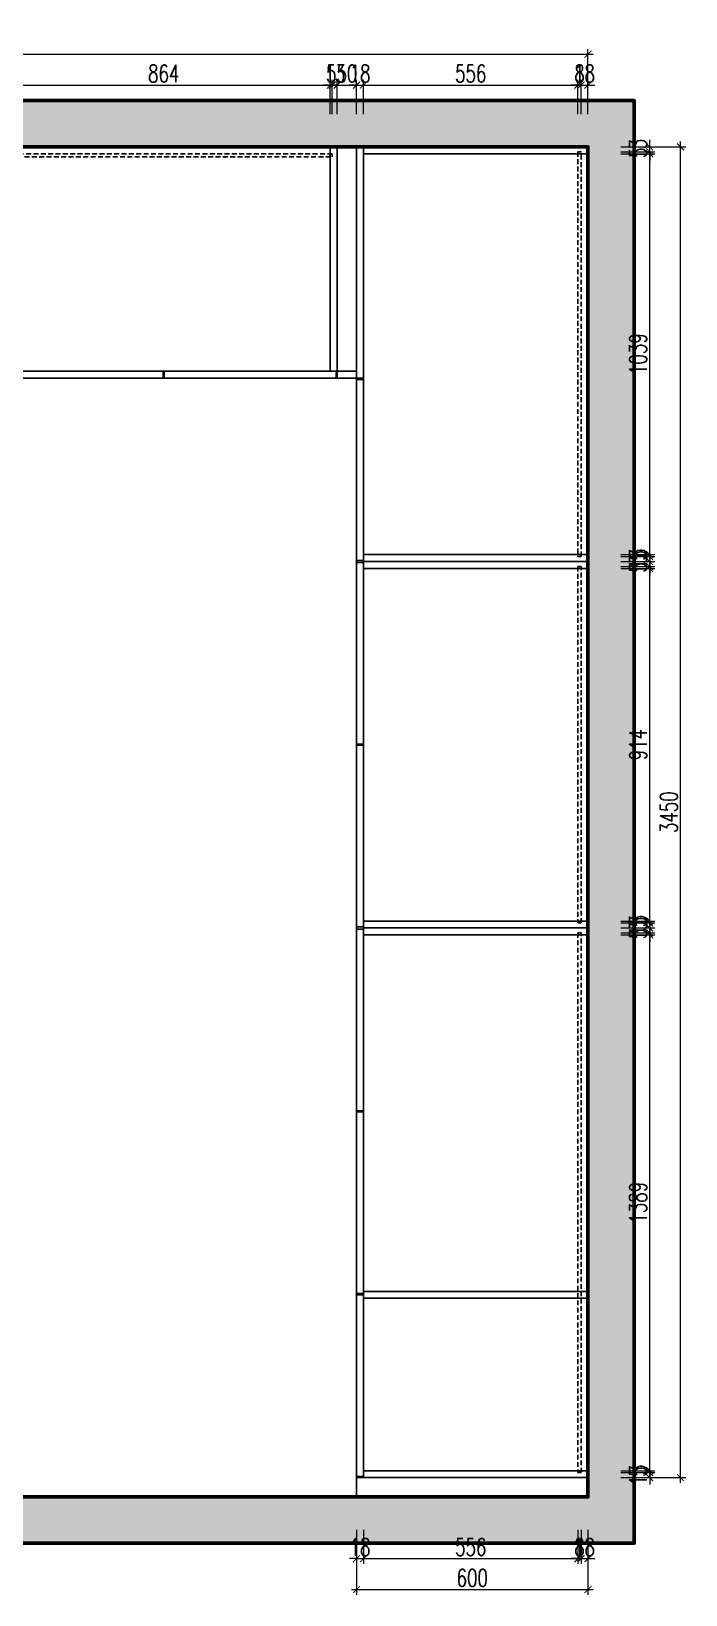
# Model space of a CAD drawing. Header units: millimetres. Extents: x 42182 to 46736, y -28704 to -24650.
# Drawn here: x 45039 to 46736, y -28704 to -24650 of the extents above; entities that cross this region are included whole.
import ezdxf

# ---------------------------------------------------------------- set-up
doc = ezdxf.new("R2010")
doc.units = ezdxf.units.MM
doc.header["$LTSCALE"] = 2
doc.linetypes.add('HIDDEN', pattern=[9.525, 6.35, -3.175])
for name, color, linetype in [('0-标注', 7, 'Continuous'), ('Layer_CabinetDashed', 8, 'HIDDEN'), ('Layer_Structure', 7, 'Continuous'), ('分区线', 6, 'Continuous'), ('墙体填充', 8, 'Continuous'), ('柜体', 7, 'Continuous'), ('柜体结构', 7, 'Continuous'), ('门板图层', 1, 'Continuous')]:
    doc.layers.add(name, color=color, linetype=linetype)
doc.layers.add('墙体', color=3, linetype='Continuous', lineweight=53)
doc.styles.add('DIMTEXT', font='simplex.shx', dxfattribs={"width": 0.7, "bigfont": 'gbcbig.shx'})
doc.dimstyles.new('雷神标注', dxfattribs={"dimscale": 15, "dimtxt": 3, "dimasz": 1.2, "dimexe": 0.9, "dimexo": 1, "dimgap": 0.5, "dimtad": 1, "dimdec": 0, "dimzin": 13, "dimdsep": 46, "dimtxsty": 'DIMTEXT', "dimblk1": 'ARCHTICK', "dimblk2": 'ARCHTICK', "dimsah": 1, "dimcen": 2, "dimdle": 0.9, "dimclrd": 1, "dimclre": 1, "dimclrt": 1, "dimadec": 1, "dimazin": 0, "dimtfac": 1, "dimtdec": 0, "dimtix": 1, "dimtmove": 1, "dimatfit": 3, "dimfxl": 5, "dimfxlon": 1, "dimtolj": 1, "dimtzin": 13, "dimlwd": 5, "dimlwe": 5, "dimarcsym": 0})

# ---------------------------------------------------------------- blocks, each defined once
blk = doc.blocks.new('_ARCHTICK')
at = {"color": 0, "linetype": 'ByBlock', "const_width": 0.15}
blk.add_lwpolyline([(-0.5, -0.5), (0.5, 0.5)], dxfattribs=at)
blk = doc.blocks.new('*D1')
at = {"layer": '0-标注', "color": 1, "lineweight": 5, "transparency": 16777216}
for p, q in [((45882, -28535), (45882, -28623.5)), ((45900, -28535), (45900, -28623.5)), ((45882, -28610), (45864, -28610)), ((45882, -28610), (45900, -28610)), ((45900, -28610), (45918, -28610))]:
    blk.add_line(p, q, dxfattribs=at)
at = {"layer": 'Defpoints', "color": 0, "transparency": 16777216}
for p in [(45882, -28450), (45900, -28450), (45900, -28610)]:
    blk.add_point(p, dxfattribs=at)
at = {"layer": '0-标注', "color": 1, "lineweight": 5, "transparency": 16777216, "xscale": 17.99999999999999, "yscale": 17.99999999999999, "zscale": 17.99999999999999}
blk.add_blockref('_ARCHTICK', (45882, -28610), dxfattribs=at)
at = {"layer": '0-标注', "color": 1, "lineweight": 5, "transparency": 16777216, "xscale": 17.99999999999999, "yscale": 17.99999999999999, "zscale": 17.99999999999999, "rotation": 180}
blk.add_blockref('_ARCHTICK', (45900, -28610), dxfattribs=at)
at = {"layer": '0-标注', "color": 1, "transparency": 16777216, "insert": (45891, -28580), "char_height": 45, "attachment_point": 5, "style": 'DIMTEXT'}
blk.add_mtext('\\A1;18', dxfattribs=at)
blk = doc.blocks.new('*D2')
at = {"layer": '0-标注', "color": 1, "lineweight": 5, "transparency": 16777216}
for p, q in [((45900, -28535), (45900, -28623.5)), ((46456, -28535), (46456, -28623.5)), ((45886.5, -28610), (46469.5, -28610))]:
    blk.add_line(p, q, dxfattribs=at)
at = {"layer": 'Defpoints', "color": 0, "transparency": 16777216}
for p in [(45900, -28450), (46456, -28450), (46456, -28610)]:
    blk.add_point(p, dxfattribs=at)
at = {"layer": '0-标注', "color": 1, "lineweight": 5, "transparency": 16777216, "xscale": 17.99999999999999, "yscale": 17.99999999999999, "zscale": 17.99999999999999, "rotation": 180}
blk.add_blockref('_ARCHTICK', (45900, -28610), dxfattribs=at)
at = {"layer": '0-标注', "color": 1, "lineweight": 5, "transparency": 16777216, "xscale": 17.99999999999999, "yscale": 17.99999999999999, "zscale": 17.99999999999999}
blk.add_blockref('_ARCHTICK', (46456, -28610), dxfattribs=at)
at = {"layer": '0-标注', "color": 1, "transparency": 16777216, "insert": (46178, -28580), "char_height": 45, "attachment_point": 5, "style": 'DIMTEXT'}
blk.add_mtext('\\A1;556', dxfattribs=at)
blk = doc.blocks.new('*D3')
at = {"layer": '0-标注', "color": 1, "lineweight": 5, "transparency": 16777216}
for p, q in [((46456, -28535), (46456, -28623.5)), ((46464, -28535), (46464, -28623.5)), ((46456, -28610), (46438, -28610)), ((46456, -28610), (46464, -28610)), ((46464, -28610), (46482, -28610))]:
    blk.add_line(p, q, dxfattribs=at)
at = {"layer": 'Defpoints', "color": 0, "transparency": 16777216}
for p in [(46456, -28450), (46464, -28450), (46464, -28610)]:
    blk.add_point(p, dxfattribs=at)
at = {"layer": '0-标注', "color": 1, "lineweight": 5, "transparency": 16777216, "xscale": 17.99999999999999, "yscale": 17.99999999999999, "zscale": 17.99999999999999}
blk.add_blockref('_ARCHTICK', (46456, -28610), dxfattribs=at)
at = {"layer": '0-标注', "color": 1, "lineweight": 5, "transparency": 16777216, "xscale": 17.99999999999999, "yscale": 17.99999999999999, "zscale": 17.99999999999999, "rotation": 180}
blk.add_blockref('_ARCHTICK', (46464, -28610), dxfattribs=at)
at = {"layer": '0-标注', "color": 1, "transparency": 16777216, "insert": (46460, -28580), "char_height": 45, "attachment_point": 5, "style": 'DIMTEXT'}
blk.add_mtext('\\A1;8', dxfattribs=at)
blk = doc.blocks.new('*D4')
at = {"layer": '0-标注', "color": 1, "lineweight": 5, "transparency": 16777216}
for p, q in [((46464, -28535), (46464, -28623.5)), ((46482, -28535), (46482, -28623.5)), ((46464, -28610), (46446, -28610)), ((46464, -28610), (46482, -28610)), ((46482, -28610), (46500, -28610))]:
    blk.add_line(p, q, dxfattribs=at)
at = {"layer": 'Defpoints', "color": 0, "transparency": 16777216}
for p in [(46464, -28450), (46482, -28450), (46482, -28610)]:
    blk.add_point(p, dxfattribs=at)
at = {"layer": '0-标注', "color": 1, "lineweight": 5, "transparency": 16777216, "xscale": 17.99999999999999, "yscale": 17.99999999999999, "zscale": 17.99999999999999}
blk.add_blockref('_ARCHTICK', (46464, -28610), dxfattribs=at)
at = {"layer": '0-标注', "color": 1, "lineweight": 5, "transparency": 16777216, "xscale": 17.99999999999999, "yscale": 17.99999999999999, "zscale": 17.99999999999999, "rotation": 180}
blk.add_blockref('_ARCHTICK', (46482, -28610), dxfattribs=at)
at = {"layer": '0-标注', "color": 1, "transparency": 16777216, "insert": (46473, -28580), "char_height": 45, "attachment_point": 5, "style": 'DIMTEXT'}
blk.add_mtext('\\A1;18', dxfattribs=at)
blk = doc.blocks.new('*D5')
at = {"layer": '0-标注', "color": 1, "lineweight": 5, "transparency": 16777216}
for p, q in [((45882, -28615), (45882, -28703.5)), ((46482, -28615), (46482, -28703.5)), ((45868.5, -28690), (46495.5, -28690))]:
    blk.add_line(p, q, dxfattribs=at)
at = {"layer": 'Defpoints', "color": 0, "transparency": 16777216}
for p in [(45882, -28450), (46482, -28450), (46482, -28690)]:
    blk.add_point(p, dxfattribs=at)
at = {"layer": '0-标注', "color": 1, "lineweight": 5, "transparency": 16777216, "xscale": 17.99999999999999, "yscale": 17.99999999999999, "zscale": 17.99999999999999, "rotation": 180}
blk.add_blockref('_ARCHTICK', (45882, -28690), dxfattribs=at)
at = {"layer": '0-标注', "color": 1, "lineweight": 5, "transparency": 16777216, "xscale": 17.99999999999999, "yscale": 17.99999999999999, "zscale": 17.99999999999999}
blk.add_blockref('_ARCHTICK', (46482, -28690), dxfattribs=at)
at = {"layer": '0-标注', "color": 1, "transparency": 16777216, "insert": (46182, -28660), "char_height": 45, "attachment_point": 5, "style": 'DIMTEXT'}
blk.add_mtext('\\A1;600', dxfattribs=at)
blk = doc.blocks.new('*D34')
at = {"layer": '0-标注', "color": 1, "lineweight": 5, "transparency": 16777216}
for p, q in [((44936.5, -24790), (45827.5, -24790)), ((44950, -24865), (44950, -24776.5)), ((45814, -24865), (45814, -24776.5))]:
    blk.add_line(p, q, dxfattribs=at)
at = {"layer": 'Defpoints', "color": 0, "transparency": 16777216}
for p in [(45814, -24790), (44950, -24950), (45814, -24950)]:
    blk.add_point(p, dxfattribs=at)
at = {"layer": '0-标注', "color": 1, "lineweight": 5, "transparency": 16777216, "xscale": 17.99999999999999, "yscale": 17.99999999999999, "zscale": 17.99999999999999, "rotation": 180}
blk.add_blockref('_ARCHTICK', (44950, -24790), dxfattribs=at)
at = {"layer": '0-标注', "color": 1, "lineweight": 5, "transparency": 16777216, "xscale": 17.99999999999999, "yscale": 17.99999999999999, "zscale": 17.99999999999999}
blk.add_blockref('_ARCHTICK', (45814, -24790), dxfattribs=at)
at = {"layer": '0-标注', "color": 1, "transparency": 16777216, "insert": (45382, -24760), "char_height": 45, "attachment_point": 5, "style": 'DIMTEXT'}
blk.add_mtext('\\A1;864', dxfattribs=at)
blk = doc.blocks.new('*D35')
at = {"layer": '0-标注', "color": 1, "lineweight": 5, "transparency": 16777216}
for p, q in [((45814, -24790), (45796, -24790)), ((45814, -24865), (45814, -24776.5)), ((45814, -24790), (45819, -24790)), ((45819, -24865), (45819, -24776.5)), ((45819, -24790), (45837, -24790))]:
    blk.add_line(p, q, dxfattribs=at)
at = {"layer": 'Defpoints', "color": 0, "transparency": 16777216}
for p in [(45819, -24790), (45814, -24950), (45819, -24950)]:
    blk.add_point(p, dxfattribs=at)
at = {"layer": '0-标注', "color": 1, "lineweight": 5, "transparency": 16777216, "xscale": 17.99999999999999, "yscale": 17.99999999999999, "zscale": 17.99999999999999}
blk.add_blockref('_ARCHTICK', (45814, -24790), dxfattribs=at)
at = {"layer": '0-标注', "color": 1, "lineweight": 5, "transparency": 16777216, "xscale": 17.99999999999999, "yscale": 17.99999999999999, "zscale": 17.99999999999999, "rotation": 180}
blk.add_blockref('_ARCHTICK', (45819, -24790), dxfattribs=at)
at = {"layer": '0-标注', "color": 1, "transparency": 16777216, "insert": (45816.5, -24760), "char_height": 45, "attachment_point": 5, "style": 'DIMTEXT'}
blk.add_mtext('\\A1;5', dxfattribs=at)
blk = doc.blocks.new('*D36')
at = {"layer": '0-标注', "color": 1, "lineweight": 5, "transparency": 16777216}
for p, q in [((45819, -24790), (45801, -24790)), ((45819, -24865), (45819, -24776.5)), ((45819, -24790), (45832, -24790)), ((45832, -24865), (45832, -24776.5)), ((45832, -24790), (45850, -24790))]:
    blk.add_line(p, q, dxfattribs=at)
at = {"layer": 'Defpoints', "color": 0, "transparency": 16777216}
for p in [(45832, -24790), (45819, -24950), (45832, -24950)]:
    blk.add_point(p, dxfattribs=at)
at = {"layer": '0-标注', "color": 1, "lineweight": 5, "transparency": 16777216, "xscale": 17.99999999999999, "yscale": 17.99999999999999, "zscale": 17.99999999999999}
blk.add_blockref('_ARCHTICK', (45819, -24790), dxfattribs=at)
at = {"layer": '0-标注', "color": 1, "lineweight": 5, "transparency": 16777216, "xscale": 17.99999999999999, "yscale": 17.99999999999999, "zscale": 17.99999999999999, "rotation": 180}
blk.add_blockref('_ARCHTICK', (45832, -24790), dxfattribs=at)
at = {"layer": '0-标注', "color": 1, "transparency": 16777216, "insert": (45825.5, -24760), "char_height": 45, "attachment_point": 5, "style": 'DIMTEXT'}
blk.add_mtext('\\A1;13', dxfattribs=at)
blk = doc.blocks.new('*D37')
at = {"layer": '0-标注', "color": 1, "lineweight": 5, "transparency": 16777216}
for p, q in [((45832, -24790), (45814, -24790)), ((45832, -24865), (45832, -24776.5)), ((45832, -24790), (45882, -24790)), ((45882, -24865), (45882, -24776.5)), ((45882, -24790), (45900, -24790))]:
    blk.add_line(p, q, dxfattribs=at)
at = {"layer": 'Defpoints', "color": 0, "transparency": 16777216}
for p in [(45882, -24790), (45832, -24950), (45882, -24950)]:
    blk.add_point(p, dxfattribs=at)
at = {"layer": '0-标注', "color": 1, "lineweight": 5, "transparency": 16777216, "xscale": 17.99999999999999, "yscale": 17.99999999999999, "zscale": 17.99999999999999}
blk.add_blockref('_ARCHTICK', (45832, -24790), dxfattribs=at)
at = {"layer": '0-标注', "color": 1, "lineweight": 5, "transparency": 16777216, "xscale": 17.99999999999999, "yscale": 17.99999999999999, "zscale": 17.99999999999999, "rotation": 180}
blk.add_blockref('_ARCHTICK', (45882, -24790), dxfattribs=at)
at = {"layer": '0-标注', "color": 1, "transparency": 16777216, "insert": (45857, -24760), "char_height": 45, "attachment_point": 5, "style": 'DIMTEXT'}
blk.add_mtext('\\A1;50', dxfattribs=at)
blk = doc.blocks.new('*D38')
at = {"layer": '0-标注', "color": 1, "lineweight": 5, "transparency": 16777216}
for p, q in [((45882, -24790), (45864, -24790)), ((45882, -24865), (45882, -24776.5)), ((45882, -24790), (45900, -24790)), ((45900, -24865), (45900, -24776.5)), ((45900, -24790), (45918, -24790))]:
    blk.add_line(p, q, dxfattribs=at)
at = {"layer": 'Defpoints', "color": 0, "transparency": 16777216}
for p in [(45900, -24790), (45882, -24950), (45900, -24950)]:
    blk.add_point(p, dxfattribs=at)
at = {"layer": '0-标注', "color": 1, "lineweight": 5, "transparency": 16777216, "xscale": 17.99999999999999, "yscale": 17.99999999999999, "zscale": 17.99999999999999}
blk.add_blockref('_ARCHTICK', (45882, -24790), dxfattribs=at)
at = {"layer": '0-标注', "color": 1, "lineweight": 5, "transparency": 16777216, "xscale": 17.99999999999999, "yscale": 17.99999999999999, "zscale": 17.99999999999999, "rotation": 180}
blk.add_blockref('_ARCHTICK', (45900, -24790), dxfattribs=at)
at = {"layer": '0-标注', "color": 1, "transparency": 16777216, "insert": (45891, -24760), "char_height": 45, "attachment_point": 5, "style": 'DIMTEXT'}
blk.add_mtext('\\A1;18', dxfattribs=at)
blk = doc.blocks.new('*D39')
at = {"layer": '0-标注', "color": 1, "lineweight": 5, "transparency": 16777216}
for p, q in [((45886.5, -24790), (46469.5, -24790)), ((45900, -24865), (45900, -24776.5)), ((46456, -24865), (46456, -24776.5))]:
    blk.add_line(p, q, dxfattribs=at)
at = {"layer": 'Defpoints', "color": 0, "transparency": 16777216}
for p in [(46456, -24790), (45900, -24950), (46456, -24950)]:
    blk.add_point(p, dxfattribs=at)
at = {"layer": '0-标注', "color": 1, "lineweight": 5, "transparency": 16777216, "xscale": 17.99999999999999, "yscale": 17.99999999999999, "zscale": 17.99999999999999, "rotation": 180}
blk.add_blockref('_ARCHTICK', (45900, -24790), dxfattribs=at)
at = {"layer": '0-标注', "color": 1, "lineweight": 5, "transparency": 16777216, "xscale": 17.99999999999999, "yscale": 17.99999999999999, "zscale": 17.99999999999999}
blk.add_blockref('_ARCHTICK', (46456, -24790), dxfattribs=at)
at = {"layer": '0-标注', "color": 1, "transparency": 16777216, "insert": (46178, -24760), "char_height": 45, "attachment_point": 5, "style": 'DIMTEXT'}
blk.add_mtext('\\A1;556', dxfattribs=at)
blk = doc.blocks.new('*D40')
at = {"layer": '0-标注', "color": 1, "lineweight": 5, "transparency": 16777216}
for p, q in [((46456, -24790), (46438, -24790)), ((46456, -24865), (46456, -24776.5)), ((46456, -24790), (46464, -24790)), ((46464, -24865), (46464, -24776.5)), ((46464, -24790), (46482, -24790))]:
    blk.add_line(p, q, dxfattribs=at)
at = {"layer": 'Defpoints', "color": 0, "transparency": 16777216}
for p in [(46464, -24790), (46456, -24950), (46464, -24950)]:
    blk.add_point(p, dxfattribs=at)
at = {"layer": '0-标注', "color": 1, "lineweight": 5, "transparency": 16777216, "xscale": 17.99999999999999, "yscale": 17.99999999999999, "zscale": 17.99999999999999}
blk.add_blockref('_ARCHTICK', (46456, -24790), dxfattribs=at)
at = {"layer": '0-标注', "color": 1, "lineweight": 5, "transparency": 16777216, "xscale": 17.99999999999999, "yscale": 17.99999999999999, "zscale": 17.99999999999999, "rotation": 180}
blk.add_blockref('_ARCHTICK', (46464, -24790), dxfattribs=at)
at = {"layer": '0-标注', "color": 1, "transparency": 16777216, "insert": (46460, -24760), "char_height": 45, "attachment_point": 5, "style": 'DIMTEXT'}
blk.add_mtext('\\A1;8', dxfattribs=at)
blk = doc.blocks.new('*D41')
at = {"layer": '0-标注', "color": 1, "lineweight": 5, "transparency": 16777216}
for p, q in [((46464, -24790), (46446, -24790)), ((46464, -24865), (46464, -24776.5)), ((46464, -24790), (46482, -24790)), ((46482, -24865), (46482, -24776.5)), ((46482, -24790), (46500, -24790))]:
    blk.add_line(p, q, dxfattribs=at)
at = {"layer": 'Defpoints', "color": 0, "transparency": 16777216}
for p in [(46482, -24790), (46464, -24950), (46482, -24950)]:
    blk.add_point(p, dxfattribs=at)
at = {"layer": '0-标注', "color": 1, "lineweight": 5, "transparency": 16777216, "xscale": 17.99999999999999, "yscale": 17.99999999999999, "zscale": 17.99999999999999}
blk.add_blockref('_ARCHTICK', (46464, -24790), dxfattribs=at)
at = {"layer": '0-标注', "color": 1, "lineweight": 5, "transparency": 16777216, "xscale": 17.99999999999999, "yscale": 17.99999999999999, "zscale": 17.99999999999999, "rotation": 180}
blk.add_blockref('_ARCHTICK', (46482, -24790), dxfattribs=at)
at = {"layer": '0-标注', "color": 1, "transparency": 16777216, "insert": (46473, -24760), "char_height": 45, "attachment_point": 5, "style": 'DIMTEXT'}
blk.add_mtext('\\A1;18', dxfattribs=at)
blk = doc.blocks.new('*D42')
at = {"layer": '0-标注', "color": 1, "lineweight": 5, "transparency": 16777216}
for p, q in [((42468.5, -24710), (46495.5, -24710)), ((42482, -24785), (42482, -24696.5)), ((46482, -24785), (46482, -24696.5))]:
    blk.add_line(p, q, dxfattribs=at)
at = {"layer": 'Defpoints', "color": 0, "transparency": 16777216}
for p in [(46482, -24710), (42482, -24950), (46482, -24950)]:
    blk.add_point(p, dxfattribs=at)
at = {"layer": '0-标注', "color": 1, "lineweight": 5, "transparency": 16777216, "xscale": 17.99999999999999, "yscale": 17.99999999999999, "zscale": 17.99999999999999, "rotation": 180}
blk.add_blockref('_ARCHTICK', (42482, -24710), dxfattribs=at)
at = {"layer": '0-标注', "color": 1, "lineweight": 5, "transparency": 16777216, "xscale": 17.99999999999999, "yscale": 17.99999999999999, "zscale": 17.99999999999999}
blk.add_blockref('_ARCHTICK', (46482, -24710), dxfattribs=at)
at = {"layer": '0-标注', "color": 1, "transparency": 16777216, "insert": (44482, -24680), "char_height": 45, "attachment_point": 5, "style": 'DIMTEXT'}
blk.add_mtext('\\A1;4000', dxfattribs=at)
blk = doc.blocks.new('*D43')
at = {"layer": '0-标注', "color": 1, "lineweight": 5, "transparency": 16777216}
for p, q in [((46642, -28387), (46642, -28369)), ((46567, -28387), (46655.5, -28387)), ((46567, -28400), (46655.5, -28400)), ((46642, -28400), (46642, -28387)), ((46642, -28400), (46642, -28418))]:
    blk.add_line(p, q, dxfattribs=at)
at = {"layer": 'Defpoints', "color": 0, "transparency": 16777216}
for p in [(46482, -28387), (46482, -28400), (46642, -28387)]:
    blk.add_point(p, dxfattribs=at)
at = {"layer": '0-标注', "color": 1, "lineweight": 5, "transparency": 16777216, "xscale": 17.99999999999999, "yscale": 17.99999999999999, "zscale": 17.99999999999999}
for p, rotation in [((46642, -28387), 270), ((46642, -28400), 90)]:
    blk.add_blockref('_ARCHTICK', p, dxfattribs=dict(at, rotation=rotation))
at = {"layer": '0-标注', "color": 1, "transparency": 16777216, "insert": (46612, -28393.5), "char_height": 45, "attachment_point": 5, "rotation": 90, "style": 'DIMTEXT'}
blk.add_mtext('\\A1;13', dxfattribs=at)
blk = doc.blocks.new('*D44')
at = {"layer": '0-标注', "color": 1, "lineweight": 5, "transparency": 16777216}
for p, q in [((46642, -28382), (46642, -28364)), ((46567, -28382), (46655.5, -28382)), ((46567, -28387), (46655.5, -28387)), ((46642, -28387), (46642, -28382)), ((46642, -28387), (46642, -28405))]:
    blk.add_line(p, q, dxfattribs=at)
at = {"layer": 'Defpoints', "color": 0, "transparency": 16777216}
for p in [(46482, -28382), (46482, -28387), (46642, -28382)]:
    blk.add_point(p, dxfattribs=at)
at = {"layer": '0-标注', "color": 1, "lineweight": 5, "transparency": 16777216, "xscale": 17.99999999999999, "yscale": 17.99999999999999, "zscale": 17.99999999999999}
for p, rotation in [((46642, -28382), 270), ((46642, -28387), 90)]:
    blk.add_blockref('_ARCHTICK', p, dxfattribs=dict(at, rotation=rotation))
at = {"layer": '0-标注', "color": 1, "transparency": 16777216, "insert": (46612, -28384.5), "char_height": 45, "attachment_point": 5, "rotation": 90, "style": 'DIMTEXT'}
blk.add_mtext('\\A1;5', dxfattribs=at)
blk = doc.blocks.new('*D45')
at = {"layer": '0-标注', "color": 1, "lineweight": 5, "transparency": 16777216}
for p, q in [((46567, -26993), (46655.5, -26993)), ((46642, -28395.5), (46642, -26979.5)), ((46567, -28382), (46655.5, -28382))]:
    blk.add_line(p, q, dxfattribs=at)
at = {"layer": 'Defpoints', "color": 0, "transparency": 16777216}
for p in [(46482, -26993), (46642, -26993), (46482, -28382)]:
    blk.add_point(p, dxfattribs=at)
at = {"layer": '0-标注', "color": 1, "lineweight": 5, "transparency": 16777216, "xscale": 17.99999999999999, "yscale": 17.99999999999999, "zscale": 17.99999999999999}
for p, rotation in [((46642, -26993), 90), ((46642, -28382), 270)]:
    blk.add_blockref('_ARCHTICK', p, dxfattribs=dict(at, rotation=rotation))
at = {"layer": '0-标注', "color": 1, "transparency": 16777216, "insert": (46612, -27687.5), "char_height": 45, "attachment_point": 5, "rotation": 90, "style": 'DIMTEXT'}
blk.add_mtext('\\A1;1389', dxfattribs=at)
blk = doc.blocks.new('*D46')
at = {"layer": '0-标注', "color": 1, "lineweight": 5, "transparency": 16777216}
for p, q in [((46567, -26988), (46655.5, -26988)), ((46567, -26993), (46655.5, -26993)), ((46642, -26988), (46642, -26970)), ((46642, -26993), (46642, -26988)), ((46642, -26993), (46642, -27011))]:
    blk.add_line(p, q, dxfattribs=at)
at = {"layer": 'Defpoints', "color": 0, "transparency": 16777216}
for p in [(46482, -26988), (46482, -26993), (46642, -26988)]:
    blk.add_point(p, dxfattribs=at)
at = {"layer": '0-标注', "color": 1, "lineweight": 5, "transparency": 16777216, "xscale": 17.99999999999999, "yscale": 17.99999999999999, "zscale": 17.99999999999999}
for p, rotation in [((46642, -26988), 270), ((46642, -26993), 90)]:
    blk.add_blockref('_ARCHTICK', p, dxfattribs=dict(at, rotation=rotation))
at = {"layer": '0-标注', "color": 1, "transparency": 16777216, "insert": (46612, -26990.5), "char_height": 45, "attachment_point": 5, "rotation": 90, "style": 'DIMTEXT'}
blk.add_mtext('\\A1;5', dxfattribs=at)
blk = doc.blocks.new('*D47')
at = {"layer": '0-标注', "color": 1, "lineweight": 5, "transparency": 16777216}
for p, q in [((46567, -26975), (46655.5, -26975)), ((46567, -26988), (46655.5, -26988)), ((46642, -26975), (46642, -26957)), ((46642, -26988), (46642, -26975)), ((46642, -26988), (46642, -27006))]:
    blk.add_line(p, q, dxfattribs=at)
at = {"layer": 'Defpoints', "color": 0, "transparency": 16777216}
for p in [(46482, -26975), (46482, -26988), (46642, -26975)]:
    blk.add_point(p, dxfattribs=at)
at = {"layer": '0-标注', "color": 1, "lineweight": 5, "transparency": 16777216, "xscale": 17.99999999999999, "yscale": 17.99999999999999, "zscale": 17.99999999999999}
for p, rotation in [((46642, -26975), 270), ((46642, -26988), 90)]:
    blk.add_blockref('_ARCHTICK', p, dxfattribs=dict(at, rotation=rotation))
at = {"layer": '0-标注', "color": 1, "transparency": 16777216, "insert": (46612, -26981.5), "char_height": 45, "attachment_point": 5, "rotation": 90, "style": 'DIMTEXT'}
blk.add_mtext('\\A1;13', dxfattribs=at)
blk = doc.blocks.new('*D48')
at = {"layer": '0-标注', "color": 1, "lineweight": 5, "transparency": 16777216}
for p, q in [((46642, -26962), (46642, -26944)), ((46567, -26962), (46655.5, -26962)), ((46567, -26975), (46655.5, -26975)), ((46642, -26975), (46642, -26962)), ((46642, -26975), (46642, -26993))]:
    blk.add_line(p, q, dxfattribs=at)
at = {"layer": 'Defpoints', "color": 0, "transparency": 16777216}
for p in [(46482, -26962), (46482, -26975), (46642, -26962)]:
    blk.add_point(p, dxfattribs=at)
at = {"layer": '0-标注', "color": 1, "lineweight": 5, "transparency": 16777216, "xscale": 17.99999999999999, "yscale": 17.99999999999999, "zscale": 17.99999999999999}
for p, rotation in [((46642, -26962), 270), ((46642, -26975), 90)]:
    blk.add_blockref('_ARCHTICK', p, dxfattribs=dict(at, rotation=rotation))
at = {"layer": '0-标注', "color": 1, "transparency": 16777216, "insert": (46612, -26968.5), "char_height": 45, "attachment_point": 5, "rotation": 90, "style": 'DIMTEXT'}
blk.add_mtext('\\A1;13', dxfattribs=at)
blk = doc.blocks.new('*D49')
at = {"layer": '0-标注', "color": 1, "lineweight": 5, "transparency": 16777216}
for p, q in [((46642, -26957), (46642, -26939)), ((46567, -26957), (46655.5, -26957)), ((46567, -26962), (46655.5, -26962)), ((46642, -26962), (46642, -26957)), ((46642, -26962), (46642, -26980))]:
    blk.add_line(p, q, dxfattribs=at)
at = {"layer": 'Defpoints', "color": 0, "transparency": 16777216}
for p in [(46482, -26957), (46482, -26962), (46642, -26957)]:
    blk.add_point(p, dxfattribs=at)
at = {"layer": '0-标注', "color": 1, "lineweight": 5, "transparency": 16777216, "xscale": 17.99999999999999, "yscale": 17.99999999999999, "zscale": 17.99999999999999}
for p, rotation in [((46642, -26957), 270), ((46642, -26962), 90)]:
    blk.add_blockref('_ARCHTICK', p, dxfattribs=dict(at, rotation=rotation))
at = {"layer": '0-标注', "color": 1, "transparency": 16777216, "insert": (46612, -26959.5), "char_height": 45, "attachment_point": 5, "rotation": 90, "style": 'DIMTEXT'}
blk.add_mtext('\\A1;5', dxfattribs=at)
blk = doc.blocks.new('*D50')
at = {"layer": '0-标注', "color": 1, "lineweight": 5, "transparency": 16777216}
for p, q in [((46567, -26043), (46655.5, -26043)), ((46642, -26970.5), (46642, -26029.5)), ((46567, -26957), (46655.5, -26957))]:
    blk.add_line(p, q, dxfattribs=at)
at = {"layer": 'Defpoints', "color": 0, "transparency": 16777216}
for p in [(46482, -26043), (46642, -26043), (46482, -26957)]:
    blk.add_point(p, dxfattribs=at)
at = {"layer": '0-标注', "color": 1, "lineweight": 5, "transparency": 16777216, "xscale": 17.99999999999999, "yscale": 17.99999999999999, "zscale": 17.99999999999999}
for p, rotation in [((46642, -26043), 90), ((46642, -26957), 270)]:
    blk.add_blockref('_ARCHTICK', p, dxfattribs=dict(at, rotation=rotation))
at = {"layer": '0-标注', "color": 1, "transparency": 16777216, "insert": (46612, -26500), "char_height": 45, "attachment_point": 5, "rotation": 90, "style": 'DIMTEXT'}
blk.add_mtext('\\A1;914', dxfattribs=at)
blk = doc.blocks.new('*D51')
at = {"layer": '0-标注', "color": 1, "lineweight": 5, "transparency": 16777216}
for p, q in [((46642, -26038), (46642, -26020)), ((46567, -26038), (46655.5, -26038)), ((46567, -26043), (46655.5, -26043)), ((46642, -26043), (46642, -26038)), ((46642, -26043), (46642, -26061))]:
    blk.add_line(p, q, dxfattribs=at)
at = {"layer": 'Defpoints', "color": 0, "transparency": 16777216}
for p in [(46482, -26038), (46482, -26043), (46642, -26038)]:
    blk.add_point(p, dxfattribs=at)
at = {"layer": '0-标注', "color": 1, "lineweight": 5, "transparency": 16777216, "xscale": 17.99999999999999, "yscale": 17.99999999999999, "zscale": 17.99999999999999}
for p, rotation in [((46642, -26038), 270), ((46642, -26043), 90)]:
    blk.add_blockref('_ARCHTICK', p, dxfattribs=dict(at, rotation=rotation))
at = {"layer": '0-标注', "color": 1, "transparency": 16777216, "insert": (46612, -26040.5), "char_height": 45, "attachment_point": 5, "rotation": 90, "style": 'DIMTEXT'}
blk.add_mtext('\\A1;5', dxfattribs=at)
blk = doc.blocks.new('*D52')
at = {"layer": '0-标注', "color": 1, "lineweight": 5, "transparency": 16777216}
for p, q in [((46642, -26025), (46642, -26007)), ((46567, -26025), (46655.5, -26025)), ((46567, -26038), (46655.5, -26038)), ((46642, -26038), (46642, -26025)), ((46642, -26038), (46642, -26056))]:
    blk.add_line(p, q, dxfattribs=at)
at = {"layer": 'Defpoints', "color": 0, "transparency": 16777216}
for p in [(46482, -26025), (46482, -26038), (46642, -26025)]:
    blk.add_point(p, dxfattribs=at)
at = {"layer": '0-标注', "color": 1, "lineweight": 5, "transparency": 16777216, "xscale": 17.99999999999999, "yscale": 17.99999999999999, "zscale": 17.99999999999999}
for p, rotation in [((46642, -26025), 270), ((46642, -26038), 90)]:
    blk.add_blockref('_ARCHTICK', p, dxfattribs=dict(at, rotation=rotation))
at = {"layer": '0-标注', "color": 1, "transparency": 16777216, "insert": (46612, -26031.5), "char_height": 45, "attachment_point": 5, "rotation": 90, "style": 'DIMTEXT'}
blk.add_mtext('\\A1;13', dxfattribs=at)
blk = doc.blocks.new('*D53')
at = {"layer": '0-标注', "color": 1, "lineweight": 5, "transparency": 16777216}
for p, q in [((46567, -26012), (46655.5, -26012)), ((46642, -26012), (46642, -25994)), ((46642, -26025), (46642, -26012)), ((46567, -26025), (46655.5, -26025)), ((46642, -26025), (46642, -26043))]:
    blk.add_line(p, q, dxfattribs=at)
at = {"layer": 'Defpoints', "color": 0, "transparency": 16777216}
for p in [(46482, -26012), (46642, -26012), (46482, -26025)]:
    blk.add_point(p, dxfattribs=at)
at = {"layer": '0-标注', "color": 1, "lineweight": 5, "transparency": 16777216, "xscale": 17.99999999999999, "yscale": 17.99999999999999, "zscale": 17.99999999999999}
for p, rotation in [((46642, -26012), 270), ((46642, -26025), 90)]:
    blk.add_blockref('_ARCHTICK', p, dxfattribs=dict(at, rotation=rotation))
at = {"layer": '0-标注', "color": 1, "transparency": 16777216, "insert": (46612, -26018.5), "char_height": 45, "attachment_point": 5, "rotation": 90, "style": 'DIMTEXT'}
blk.add_mtext('\\A1;13', dxfattribs=at)
blk = doc.blocks.new('*D54')
at = {"layer": '0-标注', "color": 1, "lineweight": 5, "transparency": 16777216}
for p, q in [((46567, -26007), (46655.5, -26007)), ((46567, -26012), (46655.5, -26012)), ((46642, -26007), (46642, -25989)), ((46642, -26012), (46642, -26007)), ((46642, -26012), (46642, -26030))]:
    blk.add_line(p, q, dxfattribs=at)
at = {"layer": 'Defpoints', "color": 0, "transparency": 16777216}
for p in [(46482, -26007), (46482, -26012), (46642, -26007)]:
    blk.add_point(p, dxfattribs=at)
at = {"layer": '0-标注', "color": 1, "lineweight": 5, "transparency": 16777216, "xscale": 17.99999999999999, "yscale": 17.99999999999999, "zscale": 17.99999999999999}
for p, rotation in [((46642, -26007), 270), ((46642, -26012), 90)]:
    blk.add_blockref('_ARCHTICK', p, dxfattribs=dict(at, rotation=rotation))
at = {"layer": '0-标注', "color": 1, "transparency": 16777216, "insert": (46612, -26009.5), "char_height": 45, "attachment_point": 5, "rotation": 90, "style": 'DIMTEXT'}
blk.add_mtext('\\A1;5', dxfattribs=at)
blk = doc.blocks.new('*D55')
at = {"layer": '0-标注', "color": 1, "lineweight": 5, "transparency": 16777216}
for p, q in [((46642, -26020.5), (46642, -24954.5)), ((46567, -24968), (46655.5, -24968)), ((46567, -26007), (46655.5, -26007))]:
    blk.add_line(p, q, dxfattribs=at)
at = {"layer": 'Defpoints', "color": 0, "transparency": 16777216}
for p in [(46482, -24968), (46642, -24968), (46482, -26007)]:
    blk.add_point(p, dxfattribs=at)
at = {"layer": '0-标注', "color": 1, "lineweight": 5, "transparency": 16777216, "xscale": 17.99999999999999, "yscale": 17.99999999999999, "zscale": 17.99999999999999}
for p, rotation in [((46642, -24968), 90), ((46642, -26007), 270)]:
    blk.add_blockref('_ARCHTICK', p, dxfattribs=dict(at, rotation=rotation))
at = {"layer": '0-标注', "color": 1, "transparency": 16777216, "insert": (46612, -25487.5), "char_height": 45, "attachment_point": 5, "rotation": 90, "style": 'DIMTEXT'}
blk.add_mtext('\\A1;1039', dxfattribs=at)
blk = doc.blocks.new('*D56')
at = {"layer": '0-标注', "color": 1, "lineweight": 5, "transparency": 16777216}
for p, q in [((46567, -24963), (46655.5, -24963)), ((46642, -24963), (46642, -24945)), ((46642, -24968), (46642, -24963)), ((46567, -24968), (46655.5, -24968)), ((46642, -24968), (46642, -24986))]:
    blk.add_line(p, q, dxfattribs=at)
at = {"layer": 'Defpoints', "color": 0, "transparency": 16777216}
for p in [(46482, -24963), (46642, -24963), (46482, -24968)]:
    blk.add_point(p, dxfattribs=at)
at = {"layer": '0-标注', "color": 1, "lineweight": 5, "transparency": 16777216, "xscale": 17.99999999999999, "yscale": 17.99999999999999, "zscale": 17.99999999999999}
for p, rotation in [((46642, -24963), 270), ((46642, -24968), 90)]:
    blk.add_blockref('_ARCHTICK', p, dxfattribs=dict(at, rotation=rotation))
at = {"layer": '0-标注', "color": 1, "transparency": 16777216, "insert": (46612, -24965.5), "char_height": 45, "attachment_point": 5, "rotation": 90, "style": 'DIMTEXT'}
blk.add_mtext('\\A1;5', dxfattribs=at)
blk = doc.blocks.new('*D57')
at = {"layer": '0-标注', "color": 1, "lineweight": 5, "transparency": 16777216}
for p, q in [((46567, -24950), (46655.5, -24950)), ((46567, -24963), (46655.5, -24963)), ((46642, -24950), (46642, -24932)), ((46642, -24963), (46642, -24950)), ((46642, -24963), (46642, -24981))]:
    blk.add_line(p, q, dxfattribs=at)
at = {"layer": 'Defpoints', "color": 0, "transparency": 16777216}
for p in [(46482, -24950), (46482, -24963), (46642, -24950)]:
    blk.add_point(p, dxfattribs=at)
at = {"layer": '0-标注', "color": 1, "lineweight": 5, "transparency": 16777216, "xscale": 17.99999999999999, "yscale": 17.99999999999999, "zscale": 17.99999999999999}
for p, rotation in [((46642, -24950), 270), ((46642, -24963), 90)]:
    blk.add_blockref('_ARCHTICK', p, dxfattribs=dict(at, rotation=rotation))
at = {"layer": '0-标注', "color": 1, "transparency": 16777216, "insert": (46612, -24956.5), "char_height": 45, "attachment_point": 5, "rotation": 90, "style": 'DIMTEXT'}
blk.add_mtext('\\A1;13', dxfattribs=at)
blk = doc.blocks.new('*D58')
at = {"layer": '0-标注', "color": 1, "lineweight": 5, "transparency": 16777216}
for p, q in [((46647, -24950), (46735.5, -24950)), ((46722, -28413.5), (46722, -24936.5)), ((46647, -28400), (46735.5, -28400))]:
    blk.add_line(p, q, dxfattribs=at)
at = {"layer": 'Defpoints', "color": 0, "transparency": 16777216}
for p in [(46482, -24950), (46722, -24950), (46482, -28400)]:
    blk.add_point(p, dxfattribs=at)
at = {"layer": '0-标注', "color": 1, "lineweight": 5, "transparency": 16777216, "xscale": 17.99999999999999, "yscale": 17.99999999999999, "zscale": 17.99999999999999}
for p, rotation in [((46722, -24950), 90), ((46722, -28400), 270)]:
    blk.add_blockref('_ARCHTICK', p, dxfattribs=dict(at, rotation=rotation))
at = {"layer": '0-标注', "color": 1, "transparency": 16777216, "insert": (46692, -26675), "char_height": 45, "attachment_point": 5, "rotation": 90, "style": 'DIMTEXT'}
blk.add_mtext('\\A1;3450', dxfattribs=at)

msp = doc.modelspace()

# ---------------------------------------------------------------- hatches: boundary and pattern name
at = {"layer": '墙体填充'}
h = msp.add_hatch(dxfattribs=at)
h.set_pattern_fill('AR-CONC', color=256, style=0)
h.paths.add_polyline_path([(42482, -28450), (42482, -24950), (46482, -24950), (46482, -28450), (43982, -28450), (43982, -28570), (46602, -28570), (46602, -24830), (42362, -24830), (42362, -28450)])

# ---------------------------------------------------------------- linework, layer by layer
at = {"layer": 'Layer_CabinetDashed'}
for points in [[(46456, -24963), (46456, -26012), (46464, -26012), (46464, -24963)], [(44945, -24976), (45819, -24976), (45819, -24968), (44945, -24968)], [(46456, -26038), (46456, -26962), (46464, -26962), (46464, -26038)], [(46456, -26988), (46456, -28387), (46464, -28387), (46464, -26988)]]:
    msp.add_lwpolyline(points, close=True, dxfattribs=at)
at = {"layer": 'Layer_Structure'}
for points in [[(44950, -25532), (45814, -25532), (45814, -24950), (44950, -24950)], [(45814, -25532), (45832, -25532), (45832, -24950), (45814, -24950)], [(45900, -24950), (45900, -24968), (46482, -24968), (46482, -24950)], [(45900, -24968), (45900, -26007), (46482, -26007), (46482, -24968)], [(45900, -26007), (45900, -26025), (46482, -26025), (46482, -26007)], [(45900, -26025), (45900, -26043), (46482, -26043), (46482, -26025)], [(45900, -26043), (45900, -26957), (46482, -26957), (46482, -26043)], [(45900, -26957), (45900, -26975), (46482, -26975), (46482, -26957)], [(45900, -26975), (45900, -26993), (46482, -26993), (46482, -26975)], [(45900, -26993), (45900, -28382), (46482, -28382), (46482, -26993)], [(45900, -28382), (45900, -28400), (46482, -28400), (46482, -28382)]]:
    msp.add_lwpolyline(points, close=True, dxfattribs=at)
at = {"layer": '分区线'}
msp.add_line((45582, -25550), (45882, -25550), dxfattribs=at)
at = {"layer": '墙体'}
msp.add_lwpolyline([(42482, -28450), (42482, -24950), (46482, -24950), (46482, -28450), (43982, -28450), (43982, -28570), (46602, -28570), (46602, -24830), (42362, -24830), (42362, -28450)], close=True, dxfattribs=at)
at = {"layer": '柜体'}
for p, q in [((45832, -25550), (45832, -24950)), ((45882, -28450), (45882, -24950)), ((43082, -25550), (45882, -25550)), ((45882, -28400), (46482, -28400))]:
    msp.add_line(p, q, dxfattribs=at)
at = {"layer": '柜体结构'}
for points in [[(45832, -25550), (45882, -25550), (45882, -25532), (45832, -25532)], [(45900, -27935), (46482, -27935), (46482, -27917), (45900, -27917)]]:
    msp.add_lwpolyline(points, close=True, dxfattribs=at)
at = {"layer": '门板图层'}
for points in [[(45882, -24953), (45882, -25550), (45900, -25550), (45900, -24953)], [(44935, -25550), (45380.5, -25550), (45380.5, -25532), (44935, -25532)], [(45383.5, -25550), (45829, -25550), (45829, -25532), (45383.5, -25532)], [(45882, -25553), (45882, -26022), (45900, -26022), (45900, -25553)], [(45882, -26028), (45882, -26498.5), (45900, -26498.5), (45900, -26028)], [(45882, -26501.5), (45882, -26972), (45900, -26972), (45900, -26501.5)], [(45882, -26978), (45882, -27449), (45900, -27449), (45900, -26978)], [(45882, -27452), (45882, -27923), (45900, -27923), (45900, -27452)], [(45882, -27926), (45882, -28397), (45900, -28397), (45900, -27926)]]:
    msp.add_lwpolyline(points, close=True, dxfattribs=at)

# ---------------------------------------------------------------- dimensions: what is measured, and where the dimension line sits
at = {"layer": '0-标注'}
for p1, p2, distance, picture, middle in [((42482, -24950), (46482, -24950), 240, '*D42', (44482, -24680)), ((44950, -24950), (45814, -24950), 160, '*D34', (45382, -24760)), ((45819, -24950), (45832, -24950), 160, '*D36', (45825.5, -24760)), ((45814, -24950), (45819, -24950), 160, '*D35', (45816.5, -24760)), ((45832, -24950), (45882, -24950), 160, '*D37', (45857, -24760)), ((45882, -24950), (45900, -24950), 160, '*D38', (45891, -24760)), ((45900, -24950), (46456, -24950), 160, '*D39', (46178, -24760)), ((46456, -24950), (46464, -24950), 160, '*D40', (46460, -24760)), ((46464, -24950), (46482, -24950), 160, '*D41', (46473, -24760)), ((46482, -24963), (46482, -24950), -160, '*D57', (46612, -24956.5)), ((46482, -28400), (46482, -24950), -240, '*D58', (46692, -26675)), ((46482, -24968), (46482, -24963), -160, '*D56', (46612, -24965.5)), ((46482, -26007), (46482, -24968), -160, '*D55', (46612, -25487.5)), ((46482, -26025), (46482, -26012), -160, '*D53', (46612, -26018.5)), ((46482, -26012), (46482, -26007), -160, '*D54', (46612, -26009.5)), ((46482, -26038), (46482, -26025), -160, '*D52', (46612, -26031.5)), ((46482, -26043), (46482, -26038), -160, '*D51', (46612, -26040.5)), ((46482, -26957), (46482, -26043), -160, '*D50', (46612, -26500)), ((46482, -26975), (46482, -26962), -160, '*D48', (46612, -26968.5)), ((46482, -26962), (46482, -26957), -160, '*D49', (46612, -26959.5)), ((46482, -26988), (46482, -26975), -160, '*D47', (46612, -26981.5)), ((46482, -26993), (46482, -26988), -160, '*D46', (46612, -26990.5)), ((46482, -28382), (46482, -26993), -160, '*D45', (46612, -27687.5)), ((46482, -28400), (46482, -28387), -160, '*D43', (46612, -28393.5)), ((46482, -28387), (46482, -28382), -160, '*D44', (46612, -28384.5)), ((45882, -28450), (45900, -28450), -160, '*D1', (45891, -28580)), ((45882, -28450), (46482, -28450), -240, '*D5', (46182, -28660)), ((45900, -28450), (46456, -28450), -160, '*D2', (46178, -28580)), ((46456, -28450), (46464, -28450), -160, '*D3', (46460, -28580)), ((46464, -28450), (46482, -28450), -160, '*D4', (46473, -28580))]:
    dim = msp.add_aligned_dim(p1=p1, p2=p2, distance=distance, dimstyle='雷神标注', dxfattribs=at)
    dim.commit()
    dim.dimension.update_dxf_attribs({"geometry": picture, "text_midpoint": middle})

doc.saveas('drawing.dxf')
